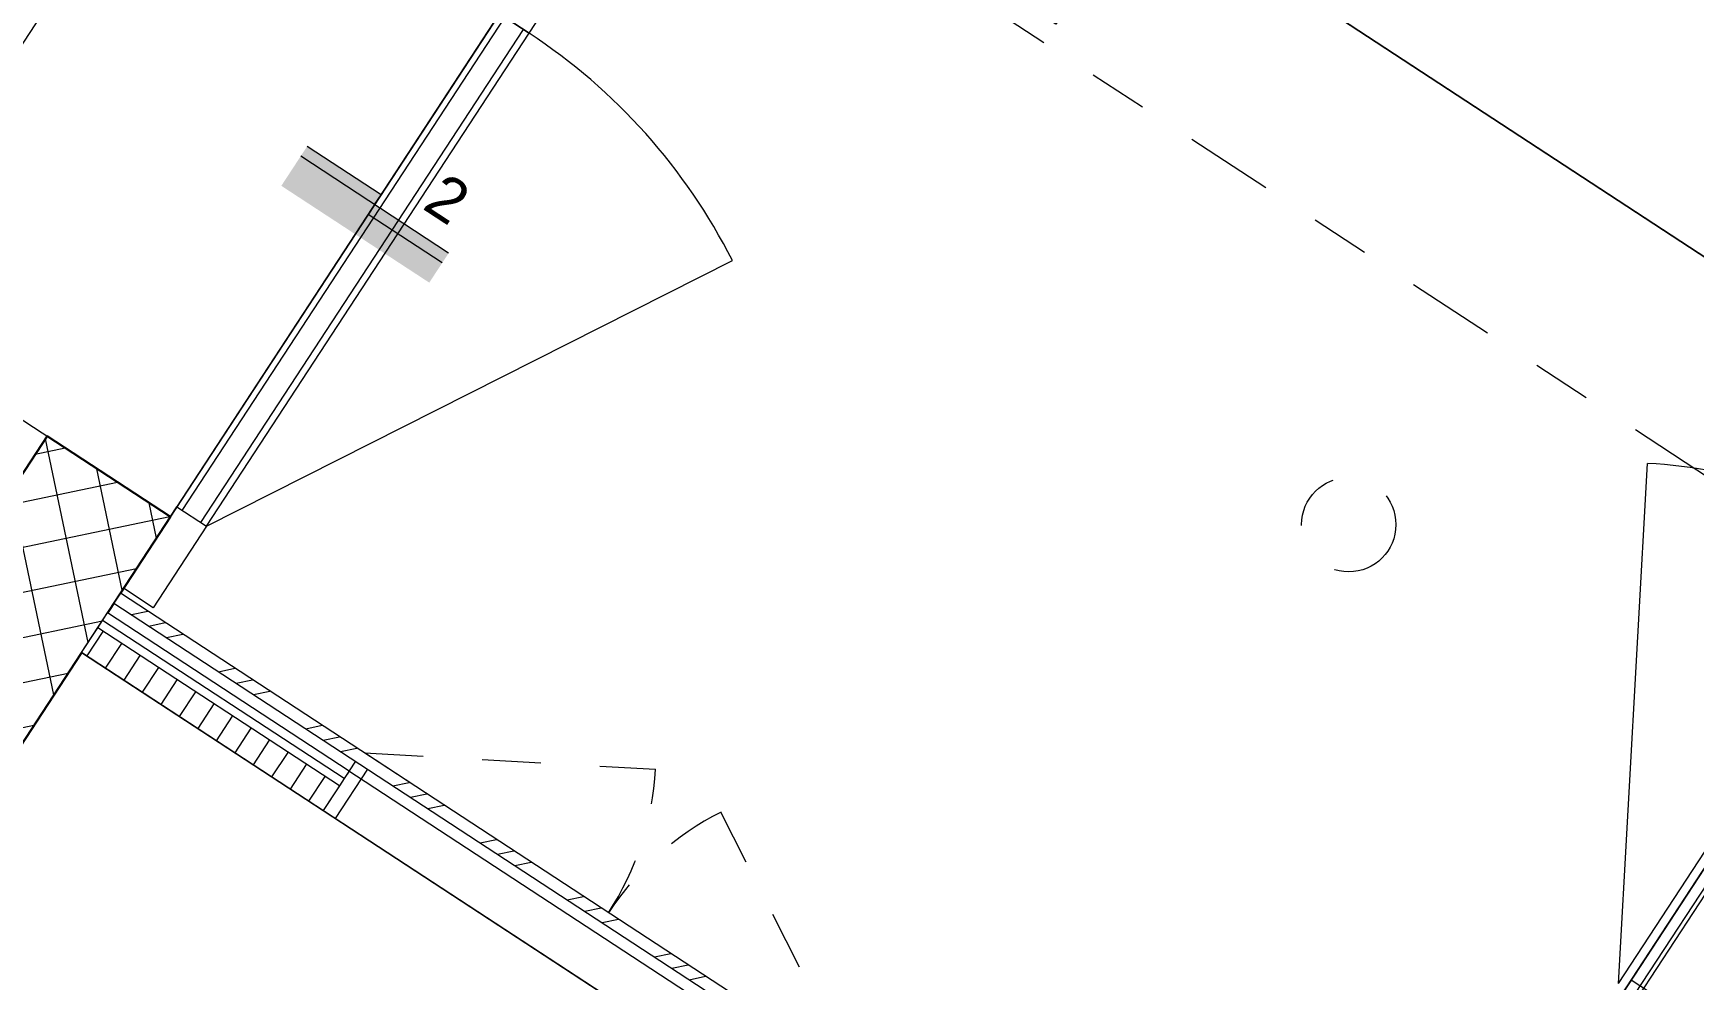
# Model space of a CAD drawing. Header units: metres. Extents: x 2696278.3 to 2696314, y 1245153.2 to 1245192.4.
# Drawn here: x 2696297.631 to 2696300.449, y 1245172.734 to 1245174.34 of the extents above; entities that cross this region are included whole.
import ezdxf

# ---------------------------------------------------------------- set-up
doc = ezdxf.new("R2010")
doc.units = ezdxf.units.M
doc.set_wipeout_variables(frame=1)
for name, pattern in [('000_hbf_Strichpunkt 3_1_1mm Achsen', [0.25, 0.15, -0.05, 0, -0.05]), ('Strich 1 für MST 1_100', [0.075, 0.05, -0.025]), ('Wipeout_Contour', [10000, 0, -10000])]:
    doc.linetypes.add(name, pattern=pattern)
for name, color, linetype in [('0 Schichttrennlinien', 7, 'Continuous'), ('010 Türen', 7, 'Continuous'), ('0_C22_Innenwandkonstruktion.3D', 7, 'Continuous'), ('0_C22_Innenwandkonstruktion.3D Bauteilschraffuren', 7, 'Continuous'), ('0_C22_Innenwandkonstruktion.3D Schichttrennlinien', 7, 'Continuous'), ('0_G20_Bodenbelag.3D', 7, 'Continuous'), ('1_D06_Symbole.V', 7, 'Continuous'), ('1_M01_Achsen.V', 7, 'Continuous'), ('1_R01_Raumstempel.V Kontur', 7, 'Continuous')]:
    doc.layers.add(name, color=color, linetype=linetype)
doc.styles.add('ERSTELLTER_STIL_2', font='arial.ttf')
pattern_1 = [(56.8, (2696295.289407, 1245171.756836), (-0.03137866, 0.02053362), [])]

msp = doc.modelspace()

# ---------------------------------------------------------------- hatches: boundary and pattern name
at = {"layer": '0_C22_Innenwandkonstruktion.3D Bauteilschraffuren', "linetype": 'Continuous', "lineweight": 0, "true_color": 0xffffff}
h = msp.add_hatch(dxfattribs=at)
h.set_pattern_fill('DÄMMSTOFF__ALLGEMEIN_VER_31', angle=-33.2, style=0, pattern_type=2)
h.set_pattern_definition(pattern_1)
h.paths.add_polyline_path([(2696300.3548, 1245172.7058), (2696300.8388, 1245173.4455), (2696300.8054, 1245173.4674), (2696300.3213, 1245172.7277)])
h = msp.add_hatch(dxfattribs=at)
h.set_pattern_fill('DÄMMSTOFF__ALLGEMEIN_VER_31', angle=-33.2, style=0, pattern_type=2)
h.set_pattern_definition(pattern_1)
h.paths.add_polyline_path([(2696298.1931, 1245173.1188), (2696298.1822, 1245173.1021), (2696298.5964, 1245172.8311), (2696298.6073, 1245172.8478)])
h = msp.add_hatch(dxfattribs=at)
h.set_pattern_fill('DÄMMSTOFF__ALLGEMEIN_VER_31', angle=-33.2, style=0, pattern_type=2)
h.set_pattern_definition(pattern_1)
h.paths.add_polyline_path([(2696298.6073, 1245172.8478), (2696298.5964, 1245172.8311), (2696299.0106, 1245172.56), (2696299.0215, 1245172.5767)])
at = {"layer": '1_D06_Symbole.V', "linetype": 'Continuous', "lineweight": 0, "true_color": 0xd5d5d5}
msp.add_hatch(color=254, dxfattribs=at).paths.add_polyline_path([(2696298.085, 1245174.1315), (2696298.2105, 1245174.0494), (2696298.1995, 1245174.0326), (2696298.3251, 1245173.9504), (2696298.3032, 1245173.917), (2696298.0521, 1245174.0813)])
at = {"layer": '1_D06_Symbole.V', "linetype": 'Continuous', "lineweight": 0, "true_color": 0xffffff}
for points in [[(2696298.2214, 1245174.0661), (2696298.2105, 1245174.0494), (2696298.085, 1245174.1315), (2696298.0959, 1245174.1482)], [(2696298.2105, 1245174.0494), (2696298.3361, 1245173.9672), (2696298.3251, 1245173.9504), (2696298.1995, 1245174.0326)]]:
    msp.add_hatch(color=7, dxfattribs=at).paths.add_polyline_path(points)

# ---------------------------------------------------------------- linework, layer by layer
at = {"layer": '0 Schichttrennlinien', "color": 7, "linetype": '000_hbf_Strichpunkt 3_1_1mm Achsen', "lineweight": 13}
msp.add_circle((2696299.8637, 1245173.5063), 0.08, dxfattribs=at)
at = {"layer": '010 Türen', "color": 7, "linetype": 'Continuous', "lineweight": 13}
for p, q in [((2696298.4725, 1245174.3403), (2696298.7408, 1245174.7502)), ((2696298.4223, 1245174.3731), (2696298.4725, 1245174.3403)), ((2696298.4725, 1245174.3403), (2696298.4223, 1245174.3731)), ((2696297.925, 1245173.5035), (2696298.4725, 1245174.3403)), ((2696297.925, 1245173.5035), (2696298.8176, 1245173.9544)), ((2696300.3213, 1245172.7277), (2696300.3707, 1245173.6103)), ((2696300.3213, 1245172.7277), (2696300.8054, 1245173.4674)), ((2696300.8388, 1245173.4455), (2696300.3548, 1245172.7058)), ((2696298.1822, 1245173.1021), (2696298.1931, 1245173.1188)), ((2696298.1931, 1245173.1188), (2696298.1822, 1245173.1021)), ((2696298.1931, 1245173.1188), (2696298.1889, 1245173.1216)), ((2696298.6073, 1245172.8478), (2696298.1931, 1245173.1188)), ((2696298.1989, 1245173.0911), (2696298.1822, 1245173.1021)), ((2696298.1822, 1245173.1021), (2696298.5964, 1245172.8311)), ((2696298.5964, 1245172.8311), (2696298.6073, 1245172.8478)), ((2696298.6073, 1245172.8478), (2696298.5964, 1245172.8311)), ((2696298.5964, 1245172.8311), (2696299.0106, 1245172.56)), ((2696299.0215, 1245172.5767), (2696298.6073, 1245172.8478))]:
    msp.add_line(p, q, dxfattribs=at)
at = {"layer": '010 Türen', "color": 7, "linetype": 'Strich 1 für MST 1_100', "lineweight": 5}
for p, q in [((2696298.1931, 1245173.1188), (2696298.6873, 1245173.0912)), ((2696299.0215, 1245172.5767), (2696298.7983, 1245173.0186))]:
    msp.add_line(p, q, dxfattribs=at)
at = {"layer": '010 Türen', "color": 7, "linetype": 'Continuous', "lineweight": 13}
for centre, radius, start, end in [((2696297.925, 1245173.5035), 1, 26.8, 56.8), ((2696300.3213, 1245172.7277), 0.884, 56.8, 86.8)]:
    msp.add_arc(centre, radius, start, end, dxfattribs=at)
at = {"layer": '010 Türen', "color": 7, "linetype": 'Strich 1 für MST 1_100', "lineweight": 5}
for centre, start, end in [((2696298.1931, 1245173.1188), 326.8, 356.8), ((2696299.0215, 1245172.5767), 116.8, 146.8)]:
    msp.add_arc(centre, 0.495, start, end, dxfattribs=at)
at = {"layer": '0_G20_Bodenbelag.3D', "color": 255, "linetype": 'Wipeout_Contour', "lineweight": 18, "flags": 128}
for points in [[(2696306.9568, 1245182.4659), (2696310.5046, 1245180.1441), (2696308.6868, 1245177.3662), (2696305.1389, 1245179.6879), (2696303.6878, 1245177.4705), (2696303.1731, 1245176.6839), (2696303.1293, 1245176.617), (2696304.9869, 1245175.4014), (2696302.9719, 1245172.3221), (2696300.9428, 1245173.6499), (2696300.8825, 1245173.5579), (2696300.3678, 1245172.7713), (2696299.4972, 1245171.4409), (2696298.9491, 1245171.7995), (2696299.305, 1245172.3434), (2696297.757, 1245173.3564), (2696298.6974, 1245174.7935), (2696299.3668, 1245174.3555), (2696302.6974, 1245179.4451), (2696301.254, 1245180.3896), (2696303.9151, 1245184.4563)], [(2696294.7354, 1245172.848), (2696295.3815, 1245173.8353), (2696295.7162, 1245173.6163), (2696296.3158, 1245174.5326), (2696296.1066, 1245174.6695), (2696296.676, 1245175.5397), (2696298.4332, 1245174.3898), (2696297.8638, 1245173.5195), (2696297.6546, 1245173.6564), (2696297.055, 1245172.7402), (2696297.4148, 1245172.5048), (2696296.8946, 1245171.7098), (2696297.1038, 1245171.5729), (2696295.5049, 1245169.1296), (2696295.2957, 1245169.2665), (2696295.0603, 1245168.9067), (2696294.7005, 1245169.1421), (2696293.7368, 1245167.6695), (2696293.946, 1245167.5326), (2696293.3765, 1245166.6623), (2696293.1673, 1245166.7992), (2696291.8285, 1245167.6753), (2696291.6193, 1245167.8122), (2696292.1888, 1245168.6824), (2696292.398, 1245168.5455), (2696293.3617, 1245170.0182), (2696293.1943, 1245170.1277), (2696294.9027, 1245172.7384)], [(2696300.3432, 1245172.7337), (2696300.4268, 1245172.6789), (2696299.3207, 1245170.9886), (2696302.9565, 1245168.6094), (2696304.6074, 1245171.1323), (2696300.9717, 1245173.5115), (2696300.9416, 1245173.4655), (2696300.8579, 1245173.5202)]]:
    msp.add_lwpolyline(points, close=True, dxfattribs=at)
at = {"layer": '1_D06_Symbole.V', "color": 7, "linetype": 'Continuous', "lineweight": 13}
for p, q in [((2696298.3361, 1245173.9672), (2696298.085, 1245174.1315)), ((2696298.2214, 1245174.0661), (2696298.0959, 1245174.1482)), ((2696298.2105, 1245174.0494), (2696298.1995, 1245174.0326)), ((2696298.2105, 1245174.0494), (2696298.2214, 1245174.0661)), ((2696298.3251, 1245173.9504), (2696298.1995, 1245174.0326))]:
    msp.add_line(p, q, dxfattribs=at)
at = {"layer": '1_R01_Raumstempel.V Kontur', "color": 21, "linetype": 'Continuous', "lineweight": 0, "true_color": 0xffa8a8, "flags": 128}
for points in [[(2696299.9615, 1245175.2661), (2696299.9624, 1245175.2655), (2696299.5161, 1245174.5835), (2696302.9653, 1245172.3265), (2696304.9803, 1245175.4057), (2696303.1293, 1245176.617), (2696303.195, 1245176.7174), (2696303.5998, 1245177.336), (2696302.0007, 1245178.3823)], [(2696297.8118, 1245173.4401), (2696297.757, 1245173.3564), (2696299.305, 1245172.3434), (2696298.9491, 1245171.7995), (2696299.4972, 1245171.4409), (2696300.9428, 1245173.6499), (2696299.5161, 1245174.5835), (2696299.3668, 1245174.3555), (2696298.6974, 1245174.7935)], [(2696300.4022, 1245172.6413), (2696299.3208, 1245170.9886), (2696302.0444, 1245169.2063), (2696301.9897, 1245169.1226), (2696302.7762, 1245168.6079), (2696302.8309, 1245168.6915), (2696302.9564, 1245168.6094), (2696304.6074, 1245171.1323), (2696300.9717, 1245173.5115), (2696300.9169, 1245173.4278), (2696300.8332, 1245173.4826), (2696300.3185, 1245172.696)]]:
    msp.add_lwpolyline(points, close=True, dxfattribs=at)
at = {"layer": '1_R01_Raumstempel.V Kontur', "color": 51, "linetype": 'Continuous', "lineweight": 0, "true_color": 0xffffa8, "flags": 128}
msp.add_lwpolyline([(2696295.4715, 1245169.1515), (2696297.0704, 1245171.5948), (2696296.8946, 1245171.7098), (2696297.4148, 1245172.5048), (2696297.055, 1245172.7402), (2696297.6546, 1245173.6564), (2696297.8638, 1245173.5195), (2696298.4332, 1245174.3898), (2696298.2241, 1245174.5267), (2696296.8853, 1245175.4029), (2696296.6761, 1245175.5397), (2696296.1066, 1245174.6695), (2696296.3157, 1245174.5325), (2696295.7162, 1245173.6163), (2696295.3815, 1245173.8353), (2696295.3486, 1245173.7851), (2696294.7354, 1245172.848), (2696294.9027, 1245172.7384), (2696293.1943, 1245170.1277)], dxfattribs=at)

# ---------------------------------------------------------------- texts
at = {"layer": '1_D06_Symbole.V', "color": 7, "linetype": 'Continuous', "lineweight": 13, "insert": (2696298.2892, 1245174.0438), "char_height": 0.075, "attachment_point": 7, "rotation": 326.8, "style": 'ERSTELLTER_STIL_2'}
msp.add_mtext('\\A1;{\\pql;\\fArial|b0|i0|c0|p0;\\W1.000000;2}', dxfattribs=at)

# ---------------------------------------------------------------- next in the draw order: wipeouts: each hides what was drawn before it
at = {"color": 254, "linetype": 'Wipeout_Contour', "lineweight": 0, "ltscale": 10.321183}
msp.add_wipeout([(2696297.055, 1245172.7402), (2696297.2642, 1245172.6033), (2696297.8638, 1245173.5196), (2696297.6546, 1245173.6565)], dxfattribs=at).dxf.layer = '0_C22_Innenwandkonstruktion.3D Bauteilschraffuren'

# ---------------------------------------------------------------- next in the draw order: hatches: boundary and pattern name
at = {"layer": '0_C22_Innenwandkonstruktion.3D Bauteilschraffuren', "linetype": 'Continuous', "lineweight": 0, "true_color": 0xffffff}
h = msp.add_hatch(dxfattribs=at)
h.set_pattern_fill('DÄMMSTOFF__ALLGEMEIN_VER_31', angle=-33.2, style=0, pattern_type=2)
h.set_pattern_definition(pattern_1)
h.paths.add_polyline_path([(2696297.8748, 1245173.5364), (2696297.925, 1245173.5035), (2696298.4725, 1245174.3403), (2696298.4223, 1245174.3731)])
at = {"layer": '0_C22_Innenwandkonstruktion.3D Bauteilschraffuren', "linetype": 'Continuous', "lineweight": 0, "true_color": 0x000000}
h = msp.add_hatch(dxfattribs=at)
h.set_pattern_fill('BETON_0001', color=18, angle=-33.2, style=0, pattern_type=2)
h.set_pattern_definition([(281.8, (2696295.28941, 1245171.756836), (0.073415, 0.0153372), []), (11.8, (2696295.28941, 1245171.756836), (-0.0153372, 0.073415), [])])
h.paths.add_polyline_path([(2696297.055, 1245172.7402), (2696297.2642, 1245172.6033), (2696297.8638, 1245173.5196), (2696297.6546, 1245173.6565)])

# ---------------------------------------------------------------- next in the draw order: linework, layer by layer
at = {"layer": '010 Türen', "color": 7, "linetype": 'Continuous', "lineweight": 13}
for p, q in [((2696298.4223, 1245174.3731), (2696297.8748, 1245173.5364)), ((2696297.7844, 1245173.3983), (2696297.8748, 1245173.5364)), ((2696297.8748, 1245173.5364), (2696297.925, 1245173.5035)), ((2696297.8748, 1245173.5364), (2696297.925, 1245173.5035)), ((2696297.925, 1245173.5035), (2696297.8346, 1245173.3654)), ((2696297.8346, 1245173.3654), (2696297.7844, 1245173.3983))]:
    msp.add_line(p, q, dxfattribs=at)
at = {"layer": '010 Türen', "color": 7, "linetype": 'Continuous', "lineweight": 25}
msp.add_line((2696297.8638, 1245173.5196), (2696297.6546, 1245173.6565), dxfattribs=at)
at = {"layer": '0_C22_Innenwandkonstruktion.3D', "color": 7, "linetype": 'Continuous', "lineweight": 25}
msp.add_line((2696297.8638, 1245173.5196), (2696297.6546, 1245173.6565), dxfattribs=at)
at = {"layer": '0_C22_Innenwandkonstruktion.3D', "color": 7, "linetype": 'Continuous', "lineweight": 25, "flags": 128}
for points in [[(2696297.6546, 1245173.6565), (2696297.055, 1245172.7402)], [(2696297.4011, 1245172.8125), (2696297.8638, 1245173.5196)]]:
    msp.add_lwpolyline(points, dxfattribs=at)
at = {"layer": '0_G20_Bodenbelag.3D', "color": 254, "linetype": 'Continuous', "lineweight": 18, "flags": 128}
msp.add_lwpolyline([(2696297.3199, 1245173.8755), (2696297.8638, 1245173.5195), (2696298.4332, 1245174.3898), (2696297.8893, 1245174.7457)], close=True, dxfattribs=at)

# ---------------------------------------------------------------- next in the draw order: wipeouts: each hides what was drawn before it
at = {"color": 254, "linetype": 'Wipeout_Contour', "lineweight": 0, "ltscale": 12.295775}
msp.add_wipeout([(2696297.7488, 1245173.3439), (2696298.1588, 1245173.0755), (2696298.167, 1245173.0881), (2696297.757, 1245173.3564)], dxfattribs=at).dxf.layer = '0_C22_Innenwandkonstruktion.3D Bauteilschraffuren'

# ---------------------------------------------------------------- next in the draw order: wipeouts: each hides what was drawn before it
at = {"color": 254, "linetype": 'Wipeout_Contour', "lineweight": 0, "ltscale": 12.243184}
msp.add_wipeout([(2696297.7488, 1245173.3439), (2696297.7406, 1245173.3313), (2696298.1506, 1245173.063), (2696298.1588, 1245173.0755)], dxfattribs=at).dxf.layer = '0_C22_Innenwandkonstruktion.3D Bauteilschraffuren'

# ---------------------------------------------------------------- next in the draw order: wipeouts: each hides what was drawn before it
at = {"color": 254, "linetype": 'Wipeout_Contour', "lineweight": 0, "ltscale": 12.124612}
msp.add_wipeout([(2696298.1506, 1245173.063), (2696297.7406, 1245173.3313), (2696297.7132, 1245173.2895), (2696298.1232, 1245173.0212)], dxfattribs=at).dxf.layer = '0_C22_Innenwandkonstruktion.3D Bauteilschraffuren'

# ---------------------------------------------------------------- next in the draw order: hatches: boundary and pattern name
at = {"layer": '0_C22_Innenwandkonstruktion.3D Bauteilschraffuren', "linetype": 'Continuous', "lineweight": 0, "true_color": 0x000000}
h = msp.add_hatch(dxfattribs=at)
h.set_pattern_fill('DÄMMSTOFF__ALLGEMEIN_VER_31', color=18, angle=-33.2, style=0, pattern_type=2)
h.set_pattern_definition(pattern_1)
h.paths.add_polyline_path([(2696298.1506, 1245173.063), (2696297.7406, 1245173.3313), (2696297.7132, 1245173.2895), (2696298.1232, 1245173.0212)])

# ---------------------------------------------------------------- next in the draw order: linework, layer by layer
at = {"layer": '010 Türen', "color": 7, "linetype": 'Continuous', "lineweight": 13}
for p, q in [((2696298.1889, 1245173.1216), (2696298.1232, 1245173.0212)), ((2696298.1441, 1245173.0075), (2696298.1989, 1245173.0911)), ((2696298.167, 1245173.0881), (2696298.1588, 1245173.0755)), ((2696298.167, 1245173.0881), (2696298.1588, 1245173.0755)), ((2696298.1506, 1245173.063), (2696298.1232, 1245173.0212)), ((2696298.1506, 1245173.063), (2696298.1232, 1245173.0212)), ((2696298.1588, 1245173.0755), (2696298.1506, 1245173.063)), ((2696298.1588, 1245173.0755), (2696298.1506, 1245173.063)), ((2696298.1232, 1245173.0212), (2696298.96, 1245172.4736)), ((2696298.1232, 1245173.0212), (2696298.1441, 1245173.0075))]:
    msp.add_line(p, q, dxfattribs=at)
at = {"layer": '0_C22_Innenwandkonstruktion.3D', "color": 7, "linetype": 'Continuous', "lineweight": 13}
for p, q in [((2696298.167, 1245173.0881), (2696298.1588, 1245173.0755)), ((2696298.1506, 1245173.063), (2696298.1232, 1245173.0212)), ((2696298.1588, 1245173.0755), (2696298.1506, 1245173.063))]:
    msp.add_line(p, q, dxfattribs=at)
at = {"layer": '0_C22_Innenwandkonstruktion.3D', "color": 7, "linetype": 'Continuous', "lineweight": 13, "flags": 128}
for points in [[(2696297.7406, 1245173.3313), (2696297.7488, 1245173.3439)], [(2696297.7488, 1245173.3439), (2696297.757, 1245173.3564)], [(2696298.167, 1245173.0881), (2696297.757, 1245173.3564)], [(2696297.7132, 1245173.2895), (2696297.7406, 1245173.3313)], [(2696297.7132, 1245173.2895), (2696298.1232, 1245173.0212)]]:
    msp.add_lwpolyline(points, dxfattribs=at)
at = {"layer": '0_C22_Innenwandkonstruktion.3D Schichttrennlinien', "color": 7, "linetype": 'Continuous', "lineweight": 5}
for p, q in [((2696298.1588, 1245173.0755), (2696297.7488, 1245173.3439)), ((2696298.1506, 1245173.063), (2696297.7406, 1245173.3313))]:
    msp.add_line(p, q, dxfattribs=at)
at = {"layer": '1_R01_Raumstempel.V Kontur', "color": 151, "linetype": 'Continuous', "lineweight": 0, "true_color": 0xa8c0ff, "flags": 128}
msp.add_lwpolyline([(2696297.7132, 1245173.2895), (2696297.4011, 1245172.8125), (2696298.8822, 1245171.8433), (2696299.1943, 1245172.3203)], close=True, dxfattribs=at)

# ---------------------------------------------------------------- next in the draw order: wipeouts: each hides what was drawn before it
at = {"color": 254, "linetype": 'Wipeout_Contour', "lineweight": 0, "ltscale": 14.888167}
msp.add_wipeout([(2696299.8499, 1245172.0347), (2696297.7789, 1245173.3899), (2696297.768, 1245173.3731), (2696299.839, 1245172.0179)], dxfattribs=at).dxf.layer = '0_C22_Innenwandkonstruktion.3D Bauteilschraffuren'

# ---------------------------------------------------------------- next in the draw order: hatches: boundary and pattern name
at = {"layer": '0_C22_Innenwandkonstruktion.3D Bauteilschraffuren', "linetype": 'Continuous', "lineweight": 0, "true_color": 0x000000}
h = msp.add_hatch(dxfattribs=at)
h.set_pattern_fill('HOLZWERKSTOFF_0001', color=18, angle=-33.2, style=0, pattern_type=2)
h.set_pattern_definition([(11.8, (2696295.28941, 1245171.75684), (-0.025562, 0.1223584), []), (11.8, (2696295.2843, 1245171.78131), (-0.025562, 0.1223584), []), (11.8, (2696295.27918, 1245171.80578), (-0.025562, 0.1223584), [])])
h.paths.add_polyline_path([(2696299.8499, 1245172.0347), (2696297.7789, 1245173.3899), (2696297.768, 1245173.3731), (2696299.839, 1245172.0179)])

# ---------------------------------------------------------------- next in the draw order: linework, layer by layer
at = {"layer": '0_C22_Innenwandkonstruktion.3D', "color": 7, "linetype": 'Continuous', "lineweight": 18, "flags": 128}
for points in [[(2696297.7789, 1245173.3899), (2696297.768, 1245173.3731)], [(2696297.768, 1245173.3731), (2696299.839, 1245172.0179)], [(2696299.8499, 1245172.0347), (2696297.7789, 1245173.3899)]]:
    msp.add_lwpolyline(points, dxfattribs=at)
at = {"layer": '1_M01_Achsen.V', "color": 7, "linetype": '000_hbf_Strichpunkt 3_1_1mm Achsen', "lineweight": 13}
msp.add_line((2696305.7475, 1245170.1352), (2696289.849, 1245180.5389), dxfattribs=at)
msp.add_line((2696305.7475, 1245170.1352), (2696289.849, 1245180.5389), dxfattribs=at)

doc.saveas('drawing.dxf')
